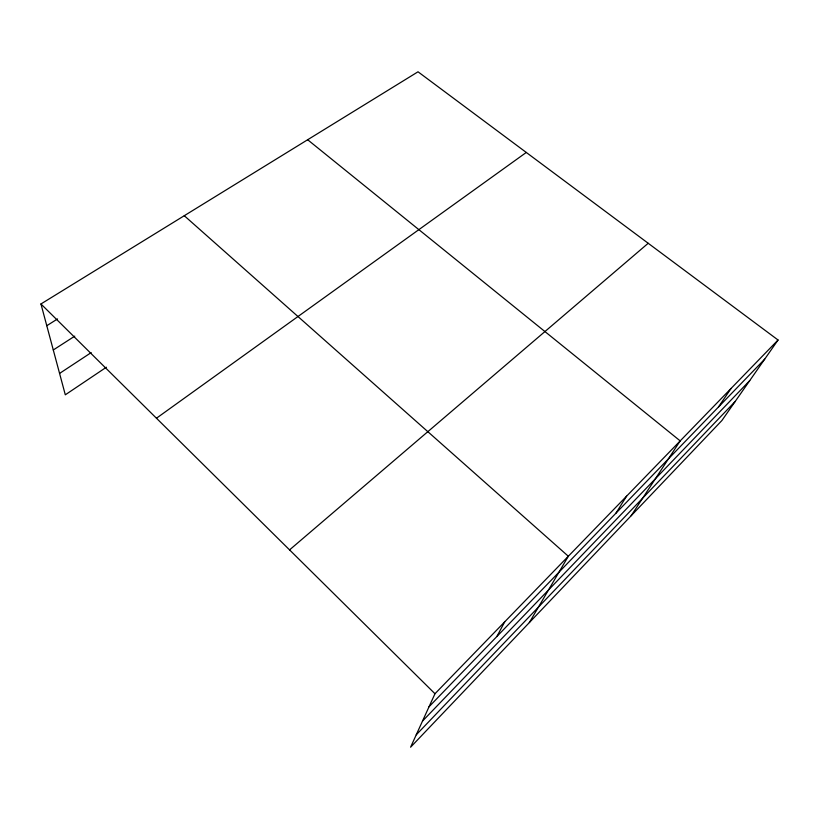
<?xml version="1.0" encoding="UTF-8"?>
<svg xmlns="http://www.w3.org/2000/svg" width="819" height="819" viewBox="0 0 819 819"><rect width="100%" height="100%" fill="white"/><g stroke="black" fill="none" stroke-linecap="round" stroke-linejoin="round"><path stroke-width="1.23" d="M778.05 340.008L434.981 693.734L410.585 747.204L721.908 420.505L778.05 340.008L418.018 71.796L40.95 303.962L65.305 394.809L106.398 367.209M496.867 636.517L504.709 621.846M529.33 622.594L568.325 556.244L184.275 215.714M615.919 513.216L626.607 496.15M631.152 515.745L680.19 440.898L307.657 139.742M718.447 407.043L731.07 388.441M416.236 734.827L735.216 401.423M422.491 721.109L749.743 380.589M429.043 706.746L764.7 359.142M289.568 549.887L648.198 243.274M156.46 418.222L526.289 152.447M59.572 373.423L91.196 352.6M53.286 349.979L74.764 336.148M46.775 325.716L57.565 318.929M40.95 303.962L434.981 693.734"/></g></svg>
